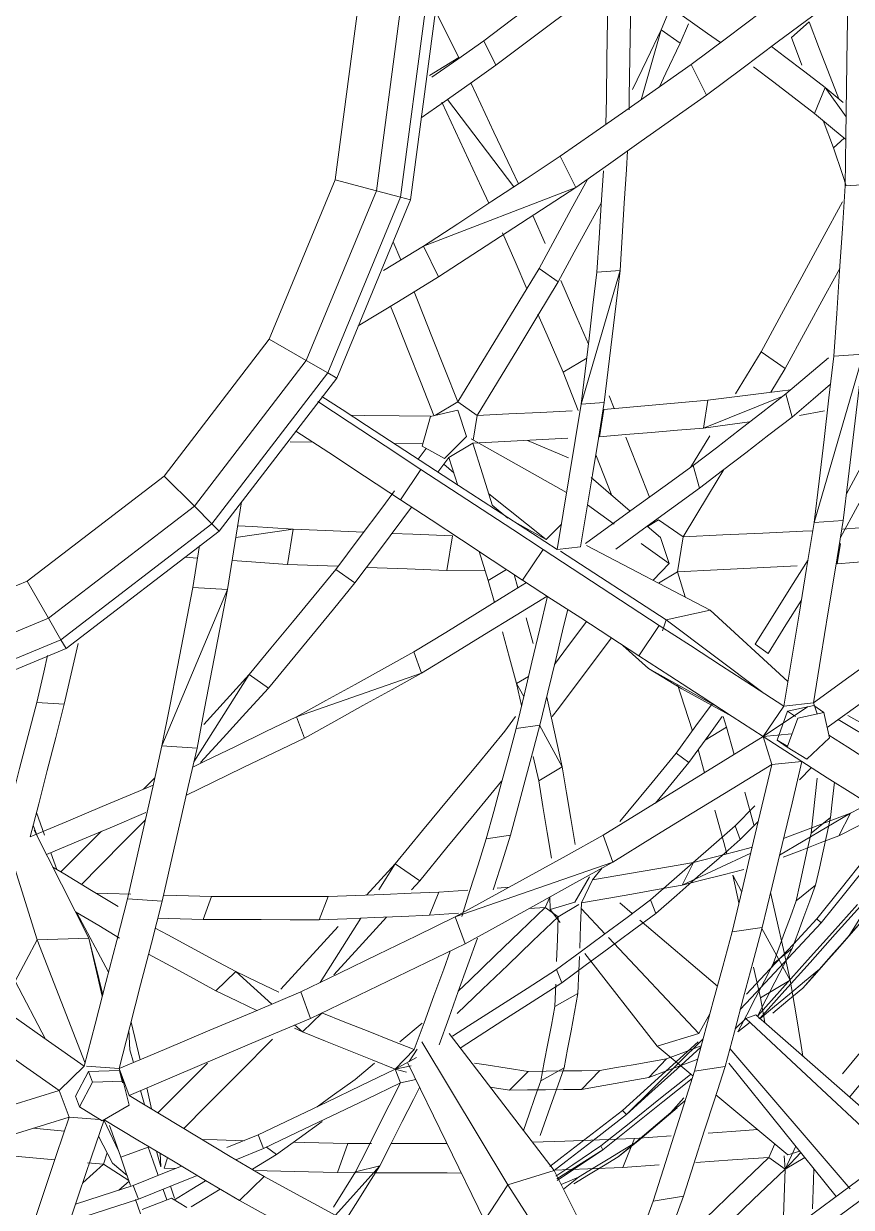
# Model space of a CAD drawing. Header units: inches. Extents: x -1427 to 2274, y -2183 to 260.
# Drawn here: x 795.66 to 799.29, y -436.37 to -431.18 of the extents above; entities that cross this region are included whole.
import ezdxf

# ---------------------------------------------------------------- set-up
doc = ezdxf.new("R2010")
doc.units = ezdxf.units.IN
doc.header["$MEASUREMENT"] = 0
doc.layers.add('G-IMPT', color=8, linetype='Continuous', lineweight=9)

# ---------------------------------------------------------------- blocks, each defined once
blk = doc.blocks.new('Family - ___-2596914-_A1004 - Light Fixture Schedule')
at = {"layer": 'G-IMPT'}
for p, q in [((-11.4545, -431.8681), (-11.3557, -431.1182)), ((-11.2732, -431.9167), (-11.1681, -431.1182)), ((-11.1679, -431.9449), (-11.059, -431.1182)), ((-11.1247, -431.9565), (-11.0143, -431.1182)), ((-10.0268, -431.2106), (-9.9855, -431.113)), ((-11.0069, -431.1474), (-10.913, -431.3324)), ((-9.3786, -431.1761), (-9.4562, -431.2452)), ((-10.1145, -431.5174), (-10.0268, -431.2106)), ((-9.9433, -431.2703), (-10.0268, -431.2106)), ((-9.9067, -431.1843), (-9.9433, -431.2703)), ((-10.8042, -431.2602), (-10.7504, -431.3665)), ((-9.41, -431.3661), (-9.4562, -431.2452)), ((-10.913, -431.3324), (-11.0422, -431.4114)), ((-9.8952, -431.3638), (-9.8274, -431.4979)), ((-9.355, -431.5774), (-9.308, -431.4635)), ((-9.2286, -431.5301), (-9.308, -431.4635)), ((-9.308, -431.4635), (-9.2161, -431.5919)), ((-10.6715, -431.8989), (-10.9626, -431.5161)), ((-9.2715, -431.7289), (-9.3174, -431.6087)), ((-9.2248, -431.6858), (-9.2715, -431.7289)), ((-10.4686, -431.7655), (-10.4001, -431.9019)), ((-11.7439, -432.5669), (-11.4545, -431.8681)), ((-11.2732, -431.9167), (-11.4545, -431.8681)), ((-11.0679, -432.1595), (-10.4001, -431.9019)), ((-9.2204, -431.8949), (-9.0943, -431.8874)), ((-11.5814, -432.6607), (-11.2732, -431.9167)), ((-11.4869, -432.7152), (-11.1679, -431.9449)), ((-11.4482, -432.7376), (-11.1247, -431.9565)), ((-11.1679, -431.9449), (-11.2732, -431.9167)), ((-11.1247, -431.9565), (-11.1679, -431.9449)), ((-10.5885, -432.025), (-10.5355, -432.1481)), ((-11.0679, -432.1595), (-11.2432, -432.2657)), ((-11.2008, -432.1401), (-11.1667, -432.2193)), ((-11.0014, -432.2946), (-11.0679, -432.1595)), ((-10.5616, -432.2581), (-10.4782, -432.3165)), ((-10.3766, -432.8518), (-10.2068, -432.2667)), ((-10.3084, -432.273), (-10.2068, -432.2667)), ((-12.2043, -433.1669), (-11.7439, -432.5669)), ((-11.5814, -432.6607), (-11.7439, -432.5669)), ((-9.7013, -432.8067), (-9.5892, -432.6225)), ((-9.5892, -432.6225), (-9.484, -432.6962)), ((-9.3559, -433.3713), (-9.1417, -432.6333)), ((-9.2699, -432.6412), (-9.1417, -432.6333)), ((-12.0716, -433.2996), (-11.5814, -432.6607)), ((-11.4869, -432.7152), (-11.5814, -432.6607)), ((-10.3529, -432.6502), (-10.4561, -432.7118)), ((-11.9945, -433.3767), (-11.4869, -432.7152)), ((-11.9629, -433.4083), (-11.4482, -432.7376)), ((-11.4482, -432.7376), (-11.4869, -432.7152)), ((-10.3896, -432.8801), (-10.4561, -432.7118)), ((-9.484, -432.6962), (-9.5469, -432.8)), ((-11.0155, -432.9008), (-10.9171, -432.842)), ((-10.9171, -432.842), (-10.8323, -432.9012)), ((-10.2541, -432.8155), (-10.2321, -432.8708)), ((-9.496, -432.8191), (-9.8415, -432.9567)), ((-9.8218, -432.835), (-9.8415, -432.9567)), ((-9.4799, -432.8066), (-9.4534, -432.9087)), ((-11.0375, -432.9057), (-10.9174, -432.8788)), ((-10.8789, -432.9932), (-10.9174, -432.8788)), ((-10.3766, -432.8518), (-10.2759, -432.8449)), ((-10.278, -432.8748), (-10.2975, -432.9947)), ((-9.3117, -432.8814), (-9.4209, -432.9014)), ((-11.0733, -433.0367), (-11.0375, -432.9057)), ((-10.8323, -432.9012), (-10.85, -433.0095)), ((-10.9752, -433.0908), (-10.8789, -432.9932)), ((-9.8981, -433.1299), (-9.8134, -432.9908)), ((-11.5523, -433.019), (-11.6522, -433.0176)), ((-11.0703, -433.0257), (-11.1941, -433.024)), ((-11.0916, -433.0935), (-11.0563, -433.0461)), ((-10.9752, -433.0908), (-11.0733, -433.0367)), ((-10.8522, -433.0229), (-10.9566, -433.0854)), ((-10.8587, -433.0046), (-10.441, -433.2396)), ((-10.612, -433.0107), (-10.4331, -433.0879)), ((-10.9566, -433.0854), (-11.0051, -433.1502)), ((-10.9169, -433.2092), (-10.9566, -433.0854)), ((-10.2425, -433.2527), (-10.3127, -433.0748)), ((-11.1686, -433.271), (-11.0793, -433.1387)), ((-10.9793, -433.1156), (-10.935, -433.1528)), ((-9.8865, -433.1215), (-9.859, -433.2206)), ((-12.2043, -433.1669), (-12.8044, -433.6274)), ((-12.0716, -433.2996), (-12.2043, -433.1669)), ((-10.3337, -433.1738), (-10.1631, -433.3213)), ((-10.7818, -433.2447), (-10.5305, -433.4448)), ((-12.7105, -433.7899), (-12.0716, -433.2996)), ((-11.9945, -433.3767), (-12.0716, -433.2996)), ((-10.7666, -433.2941), (-10.6987, -433.351)), ((-10.232, -433.3783), (-10.3496, -433.2939)), ((-10.086, -433.3879), (-10.0376, -433.359)), ((-10.0376, -433.359), (-9.9307, -433.4336)), ((-9.3559, -433.3713), (-9.2289, -433.3626)), ((-12.656, -433.8843), (-11.9945, -433.3767)), ((-12.6337, -433.923), (-11.9629, -433.4083)), ((-11.9945, -433.3767), (-11.9629, -433.4083)), ((-11.6381, -433.4005), (-11.8899, -433.4361)), ((-11.6381, -433.4005), (-11.6635, -433.5541)), ((-10.5305, -433.4448), (-10.6695, -433.3681)), ((-10.4639, -433.3773), (-10.5305, -433.4448)), ((-10.0875, -433.3866), (-10.0296, -433.4367)), ((-10.9403, -433.4293), (-10.9649, -433.5805)), ((-9.9911, -433.5511), (-10.1149, -433.4623)), ((-10.0296, -433.4367), (-9.9911, -433.5511)), ((-9.9307, -433.4336), (-9.9557, -433.5872)), ((-9.2416, -433.4623), (-9.2562, -433.5516)), ((-12.049, -433.4713), (-12.0781, -433.6556)), ((-10.7839, -433.6243), (-10.8244, -433.4978)), ((-10.6337, -433.6234), (-10.5431, -433.4893)), ((-10.4824, -433.4891), (-10.3797, -433.4777)), ((-10.4676, -433.4966), (-10.0041, -433.7969)), ((-10.3533, -433.4713), (-9.8116, -433.7543)), ((-12.0578, -433.5271), (-12.1128, -433.5233)), ((-9.9911, -433.5511), (-10.0624, -433.6232)), ((-11.368, -433.6348), (-11.4515, -433.5764)), ((-10.7971, -433.5828), (-10.9649, -433.5805)), ((-10.7044, -433.5768), (-10.7839, -433.6243)), ((-10.671, -433.5988), (-10.6547, -433.6575)), ((-9.9557, -433.5872), (-10.0376, -433.6362)), ((-9.9557, -433.5872), (-9.9209, -433.6972)), ((-12.8044, -433.6274), (-13.5032, -433.9168)), ((-12.7105, -433.7899), (-12.8044, -433.6274)), ((-12.2135, -434.3495), (-11.9266, -433.6647)), ((-12.0781, -433.6556), (-11.9266, -433.6647)), ((-10.7574, -433.7209), (-10.7839, -433.6243)), ((-9.8116, -433.7543), (-10.0041, -433.7969)), ((-9.4716, -434.0678), (-9.8116, -433.7543)), ((-13.4546, -434.0981), (-12.7105, -433.7899)), ((-12.7105, -433.7899), (-12.656, -433.8843)), ((-10.6183, -433.7886), (-10.5869, -433.9016)), ((-10.1244, -433.9545), (-10.0351, -433.8222)), ((-10.0215, -433.8451), (-10.0041, -433.7969)), ((-10.0041, -433.7969), (-9.581, -434.1159)), ((-13.4264, -434.2034), (-12.656, -433.8843)), ((-13.4148, -434.2466), (-12.6337, -433.923)), ((-12.656, -433.8843), (-12.6337, -433.923)), ((-10.194, -433.9093), (-10.0814, -434.0101)), ((-9.5581, -433.9449), (-9.6144, -433.9038)), ((-11.0763, -434.0313), (-11.1096, -433.9383)), ((-11.0763, -434.0313), (-11.6239, -434.2221)), ((-10.0814, -434.0101), (-9.7857, -434.1751)), ((-10.0814, -434.0101), (-9.9366, -434.0994)), ((-11.8322, -434.0374), (-12.0735, -434.4192)), ((-11.747, -434.0966), (-11.8322, -434.0374)), ((-10.608, -434.0459), (-10.6599, -434.0769)), ((-10.6288, -434.1337), (-10.6599, -434.0769)), ((-10.6381, -434.173), (-10.6599, -434.0769)), ((-9.716, -434.221), (-9.9366, -434.0994)), ((-12.6416, -434.1675), (-12.7614, -434.1591)), ((-9.4894, -434.1751), (-9.5798, -434.3093)), ((-9.5798, -434.3093), (-9.3856, -434.1781)), ((-9.4894, -434.1751), (-9.3598, -434.1608)), ((-9.4728, -434.1975), (-9.3585, -434.1722)), ((-9.3598, -434.1608), (-9.3439, -434.2099)), ((-9.3143, -434.2033), (-9.3585, -434.1722)), ((-11.5895, -434.3157), (-11.6239, -434.2221)), ((-10.7117, -434.2853), (-10.6641, -434.2215)), ((-9.7547, -434.2215), (-9.7399, -434.2681)), ((-9.4728, -434.1975), (-9.5187, -434.3241)), ((-9.4745, -434.3553), (-9.4286, -434.2286)), ((-9.4728, -434.1975), (-9.4387, -434.2215)), ((-9.4286, -434.2286), (-9.3143, -434.2033)), ((-9.2895, -434.3143), (-9.3143, -434.2033)), ((-9.2505, -434.2342), (-8.6149, -434.6159)), ((-9.2089, -434.2163), (-8.4974, -434.6143)), ((-10.5576, -434.2591), (-10.6618, -434.2732)), ((-10.4601, -434.4415), (-10.5599, -434.2594)), ((-9.7399, -434.2681), (-9.8342, -434.3245)), ((-9.7399, -434.2681), (-9.7067, -434.3876)), ((-9.5798, -434.3093), (-9.4535, -434.2972)), ((-9.5422, -434.4312), (-9.5798, -434.3093)), ((-9.5798, -434.3093), (-9.4099, -434.4188)), ((-9.5187, -434.3241), (-9.4745, -434.3553)), ((-9.5187, -434.3241), (-9.472, -434.3529)), ((-9.3885, -434.4083), (-9.2895, -434.3143)), ((-12.06, -434.3599), (-12.2135, -434.3495)), ((-10.563, -434.5027), (-10.5873, -434.3962)), ((-9.9608, -434.3816), (-9.9052, -434.4222)), ((-9.8362, -434.4676), (-9.8641, -434.3657)), ((-9.4745, -434.3553), (-9.3885, -434.4083)), ((-10.4601, -434.4415), (-10.563, -434.5027)), ((-9.5422, -434.4312), (-9.4099, -434.4188)), ((-9.4209, -434.4982), (-9.3684, -434.4451)), ((-12.2949, -434.5394), (-12.2449, -434.4892)), ((-9.6607, -434.553), (-9.6211, -434.6954)), ((-9.1969, -434.6448), (-9.1187, -434.6038)), ((-12.7635, -434.642), (-12.7276, -434.7414)), ((-9.6163, -434.6133), (-9.7027, -434.7008)), ((-9.1969, -434.6448), (-9.5082, -434.8291)), ((-9.1969, -434.6448), (-9.248, -434.7441)), ((-12.7777, -434.6973), (-12.7592, -434.7486)), ((-9.7027, -434.7008), (-9.68, -434.7605)), ((-9.68, -434.7605), (-9.6012, -434.6807)), ((-9.2846, -434.6635), (-9.3701, -434.7327)), ((-12.9087, -434.724), (-12.7602, -435.1998)), ((-12.774, -434.7196), (-12.5333, -435.1924)), ((-10.6862, -434.7417), (-10.7928, -434.7579)), ((-10.2384, -434.8591), (-10.2804, -434.7418)), ((-12.7, -434.8182), (-12.6736, -434.892)), ((-11.317, -435.0042), (-11.1918, -434.8668)), ((-11.1918, -434.8668), (-11.2638, -434.9806)), ((-11.0844, -434.9414), (-11.1918, -434.8668)), ((-10.2384, -434.8591), (-10.9291, -435.0997)), ((-9.6341, -434.8197), (-9.9344, -434.9608)), ((-9.8843, -434.861), (-9.9344, -434.9608)), ((-10.2848, -434.8848), (-10.3277, -434.9372)), ((-9.674, -434.9882), (-9.7133, -434.9166)), ((-9.6857, -435.0377), (-9.7133, -434.9166)), ((-11.0844, -434.9414), (-11.1203, -434.9806)), ((-10.7451, -434.9732), (-10.6931, -434.9695)), ((-10.3413, -434.9238), (-10.4045, -435.0342)), ((-10.3277, -434.9372), (-10.3753, -435.0377)), ((-9.3499, -434.9601), (-9.4354, -435.0294)), ((-12.2128, -435.0309), (-12.3639, -435.0202)), ((-11.9964, -435.0096), (-12.0331, -435.1102)), ((-11.4854, -435.0098), (-11.5247, -435.1122)), ((-11.0013, -434.9915), (-11.042, -435.0922)), ((-11.0013, -434.9915), (-10.8732, -434.9823)), ((-10.5145, -435.0128), (-10.5342, -435.0576)), ((-10.5145, -435.0121), (-10.5124, -435.0672)), ((-10.5342, -435.0576), (-10.6053, -435.0624)), ((-10.4778, -435.0985), (-10.5342, -435.0576)), ((-10.4045, -435.0342), (-10.5124, -435.0672)), ((-10.5124, -435.0672), (-10.4684, -435.1234)), ((-10.387, -435.0447), (-10.4778, -435.0985)), ((-10.3763, -435.0641), (-10.272, -435.1748)), ((-10.2077, -435.0379), (-10.1533, -435.0844)), ((-10.0507, -435.0848), (-10.0733, -435.0251)), ((-12.5863, -435.0817), (-12.4475, -435.3417)), ((-11.3421, -435.1046), (-11.5207, -435.3871)), ((-10.9151, -435.0835), (-11.042, -435.0922)), ((-10.8858, -435.2178), (-10.9291, -435.0997)), ((-10.1199, -435.113), (-9.7802, -435.4032)), ((-9.3252, -435.1256), (-9.3451, -435.1086)), ((-9.1318, -435.1002), (-9.2043, -435.1837)), ((-9.5842, -435.1464), (-9.7156, -435.1642)), ((-9.4612, -435.3765), (-9.5871, -435.1468)), ((-12.8565, -435.3807), (-12.7602, -435.1998)), ((-12.5333, -435.1924), (-12.7602, -435.1998)), ((-12.7602, -435.1998), (-12.5496, -435.74)), ((-12.4749, -435.4471), (-12.5333, -435.1924)), ((-12.4895, -435.3687), (-12.5333, -435.1924)), ((-10.2574, -435.1904), (-9.8622, -435.61)), ((-9.3336, -435.3288), (-9.2043, -435.1837)), ((-10.3611, -435.2604), (-10.0438, -435.6655)), ((-9.4522, -435.2375), (-9.536, -435.3054)), ((-10.4625, -435.3889), (-10.4847, -435.3303)), ((-9.591, -435.4536), (-9.6216, -435.3193)), ((-9.3336, -435.3288), (-9.4057, -435.4112)), ((-12.8565, -435.3807), (-12.7232, -435.6349)), ((-12.4732, -435.4404), (-12.4895, -435.3687)), ((-11.977, -435.4241), (-11.8901, -435.3394)), ((-11.8901, -435.3394), (-11.7328, -435.482)), ((-9.4612, -435.3765), (-9.591, -435.4536)), ((-11.5623, -435.5441), (-11.6052, -435.4282)), ((-10.492, -435.4921), (-10.4884, -435.3937)), ((-10.3912, -435.4353), (-10.492, -435.4921)), ((-9.5731, -435.5628), (-9.591, -435.4536)), ((-11.5139, -435.5207), (-11.5986, -435.6037)), ((-9.8128, -435.5238), (-9.8622, -435.61)), ((-9.6125, -435.5283), (-9.6555, -435.5449)), ((-9.6125, -435.5283), (-8.9514, -436.1084)), ((-9.5949, -435.546), (-9.6047, -435.5343)), ((-12.3097, -435.7255), (-12.3487, -435.5602)), ((-11.6326, -435.573), (-11.5986, -435.6037)), ((-11.6326, -435.5876), (-11.5986, -435.6037)), ((-11.1715, -435.6473), (-11.0734, -435.5647)), ((-9.7022, -435.5896), (-9.6555, -435.5449)), ((-9.6365, -435.5601), (-9.6904, -435.6037)), ((-9.6555, -435.5449), (-9.0202, -436.1397)), ((-12.358, -435.5963), (-12.3538, -435.6816)), ((-10.9547, -435.611), (-10.4952, -436.2116)), ((-9.8425, -435.6338), (-10.1779, -435.9656)), ((-10.0438, -435.6655), (-9.8622, -435.61)), ((-12.339, -435.7378), (-12.3538, -435.6816)), ((-11.108, -435.6812), (-11.1916, -435.767)), ((-11.0959, -435.6788), (-11.1312, -435.7332)), ((-11.0756, -435.6476), (-10.6987, -436.2732)), ((-10.0438, -435.6655), (-9.8873, -435.796)), ((-9.7254, -435.6764), (-9.198, -436.2908)), ((-11.3678, -435.8124), (-11.2818, -435.74)), ((-11.0987, -435.715), (-11.1916, -435.767)), ((-11.1362, -435.741), (-10.8007, -436.4304)), ((-10.0027, -435.7216), (-10.0813, -435.8034)), ((-9.7295, -435.74), (-9.2597, -436.3249)), ((-12.6644, -435.8601), (-12.5546, -435.7532)), ((-12.5349, -435.7776), (-12.5921, -435.885)), ((-12.4011, -435.764), (-12.5441, -435.7539)), ((-12.5349, -435.7776), (-12.4002, -435.7732)), ((-12.5349, -435.7776), (-12.5183, -435.8244)), ((-12.3577, -435.8818), (-12.4011, -435.764)), ((-12.3836, -435.82), (-12.4002, -435.7732)), ((-12.387, -435.8264), (-12.4002, -435.7732)), ((-11.1225, -435.7517), (-11.1916, -435.767)), ((-11.1688, -435.8272), (-11.1916, -435.767)), ((-11.1419, -435.7806), (-11.1916, -435.767)), ((-10.6095, -435.7765), (-10.6905, -435.8586)), ((-10.4518, -435.7613), (-10.5539, -435.8179)), ((-10.2949, -435.7726), (-10.3762, -435.856)), ((-9.7463, -435.7551), (-9.8808, -435.7755)), ((-12.5755, -435.9318), (-12.5183, -435.8244)), ((-12.5183, -435.8244), (-12.3836, -435.82)), ((-12.3575, -435.9247), (-12.3836, -435.82)), ((-12.2588, -435.9413), (-12.2806, -435.8491)), ((-11.1019, -435.8115), (-11.1688, -435.8272)), ((-10.7751, -435.8457), (-10.6905, -435.8586)), ((-12.6208, -435.9777), (-12.6644, -435.8601)), ((-12.5921, -435.885), (-12.5755, -435.9318)), ((-12.2906, -435.9222), (-12.3069, -435.8602)), ((-9.927, -435.8922), (-9.9842, -435.9562)), ((-9.7865, -435.88), (-9.4719, -436.1422)), ((-12.5755, -435.9318), (-12.4761, -435.9939)), ((-12.4761, -435.9939), (-12.3575, -435.9247)), ((-10.1967, -435.9482), (-10.1779, -435.9656)), ((-9.9223, -435.9062), (-9.9842, -435.9562)), ((-12.6208, -435.9777), (-12.4866, -435.9873)), ((-12.403, -436.1284), (-12.4681, -435.9887)), ((-12.7773, -436.0258), (-12.6409, -436.0381)), ((-11.7918, -436.0553), (-11.9287, -436.1107)), ((-11.7693, -436.1147), (-11.7918, -436.0553)), ((-10.1439, -436.0702), (-9.9823, -436.0586)), ((-12.4918, -436.0611), (-12.4296, -436.1782)), ((-12.2743, -436.1085), (-12.3945, -436.1525)), ((-11.756, -436.1083), (-11.7119, -436.1404)), ((-11.399, -436.093), (-11.4453, -436.2199)), ((-11.399, -436.093), (-11.2951, -436.093)), ((-10.2907, -436.1028), (-10.2823, -436.1199)), ((-10.1289, -436.0823), (-10.2147, -436.1517)), ((-10.1439, -436.0702), (-10.1952, -436.1971)), ((-9.5288, -436.0948), (-9.5547, -436.1535)), ((-9.4369, -436.1043), (-9.4836, -436.2052)), ((-12.453, -436.1341), (-12.4696, -436.1838)), ((-12.2189, -436.1952), (-12.237, -436.1264)), ((-12.2219, -436.1354), (-12.2189, -436.1952)), ((-12.1894, -436.1548), (-12.2042, -436.201)), ((-11.8897, -436.1636), (-11.7693, -436.1147)), ((-11.7119, -436.1404), (-11.8165, -436.2047)), ((-10.2823, -436.1199), (-10.484, -436.2471)), ((-9.4836, -436.2052), (-9.5547, -436.1535)), ((-9.488, -436.1474), (-9.4836, -436.2052)), ((-9.4151, -436.1315), (-9.4836, -436.2052)), ((-9.3971, -436.1539), (-9.4836, -436.2052)), ((-9.4193, -436.1262), (-9.4719, -436.1422)), ((-12.5604, -436.2644), (-12.4696, -436.1838)), ((-12.4696, -436.1838), (-12.5394, -436.1773)), ((-12.3584, -436.2551), (-12.4696, -436.1838)), ((-12.4296, -436.1782), (-12.366, -436.2335)), ((-12.1551, -436.2023), (-12.2042, -436.201)), ((-11.2591, -436.1901), (-11.4533, -436.4071)), ((-11.2591, -436.1901), (-11.3659, -436.2174)), ((-10.4952, -436.2116), (-10.6987, -436.2732)), ((-10.2134, -436.7742), (-10.4952, -436.2116)), ((-10.0351, -436.1862), (-10.1952, -436.1971)), ((-12.3575, -436.2578), (-12.4022, -436.2972)), ((-11.8743, -436.3431), (-11.7663, -436.2379)), ((-10.4648, -436.2723), (-10.3894, -436.2398)), ((-10.3894, -436.2398), (-10.4546, -436.2925)), ((-12.3163, -436.3369), (-12.3392, -436.2767)), ((-12.2087, -436.2946), (-12.1926, -436.3402)), ((-12.1763, -436.28), (-12.1581, -436.3317)), ((-10.8007, -436.4304), (-10.6987, -436.2732)), ((-10.6987, -436.2732), (-10.2724, -436.9389)), ((-12.3073, -436.4007), (-12.3291, -436.3386)), ((-12.1712, -436.3319), (-12.3004, -436.3823)), ((-12.1712, -436.3319), (-12.1049, -436.3733)), ((-9.9292, -436.3233), (-10.0621, -436.3458))]:
    blk.add_line(p, q, dxfattribs=at)
at = {"layer": 'G-IMPT', "flags": 128}
for points in [[(-10.314, -430.8902), (-10.4366, -430.9827), (-10.5591, -431.0752), (-10.6816, -431.1677), (-10.8042, -431.2602)], [(-9.277, -430.8972), (-9.4315, -431.0138), (-9.5861, -431.1305), (-9.7406, -431.2472), (-9.8952, -431.3638)], [(-10.7504, -431.3665), (-10.6277, -431.2744), (-10.5049, -431.1824), (-10.3822, -431.0903), (-10.2595, -430.9982)], [(-10.2595, -430.9982), (-10.2619, -431.169), (-10.2643, -431.3397), (-10.2667, -431.5105), (-10.2684, -431.6252)], [(-10.1674, -431.5619), (-10.1664, -431.5045), (-10.1636, -431.3337), (-10.1608, -431.163), (-10.158, -430.9922)], [(-10.158, -430.9922), (-10.0464, -431.0704), (-9.9348, -431.1486), (-9.8232, -431.2268), (-9.7664, -431.2666)], [(-9.8274, -431.4979), (-9.6726, -431.3818), (-9.5178, -431.2657), (-9.3629, -431.1496), (-9.2081, -431.0334)], [(-9.2081, -431.0334), (-9.2112, -431.2488), (-9.2143, -431.4641), (-9.2173, -431.6795), (-9.2204, -431.8949)], [(-9.3786, -431.1761), (-9.3323, -431.2963), (-9.286, -431.4164), (-9.2486, -431.5133)], [(-10.1529, -431.4735), (-10.0899, -431.3421), (-10.0268, -431.2106)], [(-10.8042, -431.2602), (-10.9178, -431.3398), (-11.0315, -431.4194)], [(-9.9433, -431.2703), (-10.006, -431.4018), (-10.036, -431.4646)], [(-9.308, -431.4635), (-9.3973, -431.3958), (-9.4866, -431.3281), (-9.5435, -431.285)], [(-11.0774, -431.5971), (-10.9774, -431.5266), (-10.8639, -431.4466), (-10.7504, -431.3665)], [(-9.8952, -431.3638), (-10.0386, -431.4642), (-10.1819, -431.5646), (-10.3253, -431.6651), (-10.4686, -431.7655)], [(-9.6224, -431.3731), (-9.5333, -431.4412), (-9.4442, -431.5093), (-9.355, -431.5774)], [(-10.8604, -431.4441), (-10.8361, -431.4958), (-10.7591, -431.6592), (-10.6822, -431.8227), (-10.6523, -431.8862)], [(-10.7809, -431.9708), (-10.8132, -431.9017), (-10.8895, -431.7383), (-10.9659, -431.5749), (-10.9875, -431.5285)], [(-10.4001, -431.9019), (-10.2569, -431.8009), (-10.1137, -431.6999), (-9.9705, -431.5989), (-9.8274, -431.4979)], [(-9.355, -431.5774), (-9.2755, -431.6436), (-9.2175, -431.6919)], [(-10.2068, -432.2667), (-10.1974, -432.1188), (-10.188, -431.971), (-10.1786, -431.8231), (-10.1735, -431.7421)], [(-9.2162, -431.8946), (-9.2325, -431.8457), (-9.2715, -431.7289)], [(-10.4686, -431.7655), (-10.6184, -431.864), (-10.7683, -431.9625), (-10.9181, -432.061), (-11.0679, -432.1595)], [(-10.279, -431.8291), (-10.2888, -431.9771), (-10.2986, -432.125), (-10.3084, -432.273)], [(-11.0014, -432.2946), (-10.8511, -432.1965), (-10.7008, -432.0983), (-10.5504, -432.0001), (-10.4001, -431.9019)], [(-10.5616, -432.2581), (-10.4909, -432.1277), (-10.4203, -431.9973), (-10.3496, -431.8668)], [(-9.2204, -431.8949), (-9.2328, -432.0815), (-9.2452, -432.2681), (-9.2575, -432.4547), (-9.2699, -432.6412)], [(-10.2882, -431.9685), (-10.3362, -432.0563), (-10.4072, -432.1864), (-10.4782, -432.3165)], [(-9.5892, -432.6225), (-9.5001, -432.458), (-9.411, -432.2935), (-9.3218, -432.129), (-9.2327, -431.9645)], [(-10.615, -432.3458), (-10.6667, -432.2268), (-10.7211, -432.1017)], [(-10.9171, -432.842), (-10.8282, -432.696), (-10.7393, -432.5501), (-10.6505, -432.4041), (-10.5616, -432.2581)], [(-10.3084, -432.273), (-10.3255, -432.4177), (-10.3425, -432.5624), (-10.3596, -432.7071), (-10.3766, -432.8518)], [(-10.2759, -432.8449), (-10.2586, -432.7003), (-10.2414, -432.5558), (-10.2241, -432.4112), (-10.2068, -432.2667)], [(-9.2444, -432.2572), (-9.3049, -432.368), (-9.3945, -432.5321), (-9.484, -432.6962)], [(-11.3535, -432.509), (-11.1778, -432.402), (-11.0014, -432.2946)], [(-10.4782, -432.3165), (-10.5667, -432.4627), (-10.6552, -432.6089), (-10.7438, -432.755), (-10.8323, -432.9012)], [(-10.4658, -432.3102), (-10.396, -432.4723), (-10.3457, -432.5893)], [(-11.109, -432.3601), (-11.0887, -432.4111), (-11.0315, -432.5547), (-10.9743, -432.6984), (-10.9171, -432.842)], [(-11.0224, -432.9023), (-11.0784, -432.7605), (-11.1352, -432.6167), (-11.192, -432.4728), (-11.2118, -432.4227)], [(-10.4561, -432.7118), (-10.5263, -432.5502), (-10.5666, -432.4574)], [(-9.2289, -433.3626), (-9.2071, -433.1803), (-9.1853, -432.998), (-9.1635, -432.8156), (-9.1417, -432.6333)], [(-9.2933, -432.6485), (-9.3866, -432.7276), (-9.4799, -432.8066)], [(-9.2699, -432.6412), (-9.2914, -432.8238), (-9.3129, -433.0063), (-9.3344, -433.1888), (-9.3559, -433.3713)], [(-9.8218, -432.835), (-9.7168, -432.8216), (-9.6118, -432.8083), (-9.5067, -432.7949), (-9.4589, -432.7888)], [(-9.4534, -432.9087), (-9.3606, -432.8295), (-9.2845, -432.7645)], [(-11.0793, -433.1387), (-11.2361, -433.035), (-11.393, -432.9313), (-11.5304, -432.8406)], [(-11.3179, -432.9453), (-11.4241, -432.8758), (-11.5129, -432.8178)], [(-10.278, -432.8748), (-10.164, -432.8648), (-10.0499, -432.8549), (-9.9359, -432.8449), (-9.8218, -432.835)], [(-9.4799, -432.8066), (-9.5816, -432.8854), (-9.6832, -432.9641), (-9.7849, -433.0428), (-9.8865, -433.1215)], [(-9.2149, -433.2453), (-9.1428, -433.1128), (-9.0635, -432.967), (-8.9842, -432.8212)], [(-10.8323, -432.9012), (-10.6937, -432.8946), (-10.5551, -432.888), (-10.4166, -432.8814)], [(-10.3766, -432.8518), (-10.4031, -433.0111), (-10.4295, -433.1704), (-10.456, -433.3298), (-10.4824, -433.4891)], [(-10.3797, -433.4777), (-10.3538, -433.3195), (-10.3278, -433.1613), (-10.3019, -433.0031), (-10.2759, -432.8449)], [(-8.928, -432.8622), (-9.0074, -433.0079), (-9.0869, -433.1536), (-9.1664, -433.2993), (-9.2409, -433.4359)], [(-11.3865, -432.9004), (-11.3272, -432.9011), (-11.1744, -432.9027), (-11.0375, -432.9042)], [(-10.9151, -433.2092), (-11.0158, -433.1433), (-11.1165, -433.0773), (-11.2172, -433.0113), (-11.3179, -432.9453)], [(-9.859, -433.2206), (-9.7576, -433.1427), (-9.6562, -433.0647), (-9.5548, -432.9867), (-9.4534, -432.9087)], [(-9.6394, -432.9301), (-9.7364, -432.9429), (-9.8415, -432.9567)], [(-11.6267, -432.9701), (-11.483, -433.0645), (-11.3258, -433.1678), (-11.1686, -433.271)], [(-9.8415, -432.9567), (-9.9555, -432.9662), (-10.0695, -432.9757), (-10.1835, -432.9852), (-10.2975, -432.9947)], [(-10.1819, -432.9967), (-10.1098, -433.1778), (-10.0773, -433.2593)], [(-10.4362, -433.0017), (-10.5748, -433.0088), (-10.7135, -433.0159), (-10.8522, -433.0229)], [(-10.8522, -433.0229), (-10.8094, -433.1579), (-10.7666, -433.2928)], [(-10.5431, -433.4893), (-10.6771, -433.4016), (-10.8112, -433.314), (-10.9452, -433.2263), (-11.0793, -433.1387)], [(-9.8865, -433.1215), (-10.0098, -433.2105), (-10.1331, -433.2996), (-10.2564, -433.3886), (-10.3584, -433.4623)], [(-9.7517, -433.1381), (-9.819, -433.2493), (-9.9307, -433.4336)], [(-11.4515, -433.5764), (-11.349, -433.4389), (-11.2465, -433.3013), (-11.1946, -433.2317)], [(-10.4824, -433.4891), (-10.5906, -433.4191), (-10.6987, -433.3492), (-10.8069, -433.2792), (-10.9151, -433.2092)], [(-10.2257, -433.487), (-10.1035, -433.3982), (-9.9812, -433.3094), (-9.859, -433.2206)], [(-11.9266, -433.6647), (-11.8943, -433.463), (-11.8651, -433.2808)], [(-11.1197, -433.3032), (-11.1623, -433.3601), (-11.2652, -433.4974), (-11.368, -433.6348)], [(-11.1686, -433.271), (-11.0349, -433.3591), (-10.9012, -433.4472), (-10.7674, -433.5353), (-10.6337, -433.6234)], [(-9.3598, -434.1608), (-9.3271, -433.9612), (-9.2944, -433.7617), (-9.2616, -433.5622), (-9.2289, -433.3626)], [(-11.8817, -433.3846), (-11.8168, -433.3889), (-11.6381, -433.4005)], [(-11.6381, -433.4005), (-11.4637, -433.4077), (-11.3299, -433.4132)], [(-9.9307, -433.4336), (-9.7559, -433.4253), (-9.5811, -433.417), (-9.4063, -433.4087), (-9.3617, -433.4066)], [(-9.3559, -433.3713), (-9.3893, -433.5723), (-9.4226, -433.7732), (-9.456, -433.9742), (-9.4894, -434.1751)], [(-9.2315, -433.4004), (-9.0877, -433.3878), (-8.9438, -433.3752), (-8.8413, -433.3663)], [(-11.2059, -433.4183), (-11.1148, -433.4221), (-10.9403, -433.4293)], [(-10.0351, -433.8222), (-10.1621, -433.739), (-10.2891, -433.6557), (-10.4161, -433.5725), (-10.5431, -433.4893)], [(-8.8274, -433.5158), (-8.9686, -433.5276), (-9.1124, -433.5396), (-9.2562, -433.5516)], [(-11.6635, -433.5541), (-11.8424, -433.5418), (-11.9062, -433.5375)], [(-11.4411, -433.5625), (-11.4888, -433.5607), (-11.6635, -433.5541)], [(-10.9649, -433.5805), (-11.1395, -433.5739), (-11.3142, -433.5673)], [(-9.431, -433.5605), (-9.6059, -433.5694), (-9.7808, -433.5783), (-9.9557, -433.5872)], [(-9.6144, -433.9038), (-9.5362, -433.7789), (-9.4579, -433.6541), (-9.383, -433.5345)], [(-11.8322, -434.0374), (-11.737, -433.9222), (-11.6419, -433.8069), (-11.5467, -433.6917), (-11.4515, -433.5764)], [(-12.0781, -433.6556), (-12.112, -433.8291), (-12.1458, -434.0026), (-12.1797, -434.176), (-12.2135, -434.3495)], [(-12.06, -434.3599), (-12.0266, -434.1861), (-11.9933, -434.0123), (-11.9599, -433.8385), (-11.9266, -433.6647)], [(-11.368, -433.6348), (-11.4628, -433.7502), (-11.5575, -433.8657), (-11.6523, -433.9811), (-11.747, -434.0966)], [(-10.617, -433.6342), (-10.693, -433.6811), (-10.8319, -433.7669), (-10.9707, -433.8526), (-11.1096, -433.9383)], [(-10.6337, -433.6234), (-10.5064, -433.7062), (-10.3791, -433.789), (-10.2518, -433.8717), (-10.1244, -433.9545)], [(-11.0763, -434.0313), (-10.9383, -433.9465), (-10.8003, -433.8617), (-10.6623, -433.7769), (-10.5262, -433.6933)], [(-10.5248, -433.6942), (-10.5587, -433.8373), (-10.593, -433.9826), (-10.6274, -434.1279), (-10.6618, -434.2732)], [(-9.4124, -433.7115), (-9.4801, -433.8199), (-9.5581, -433.9449)], [(-8.7378, -433.7115), (-8.8933, -433.8238), (-9.0488, -433.9361), (-9.2043, -434.0485), (-9.3598, -434.1608)], [(-10.5576, -434.2591), (-10.523, -434.1149), (-10.4885, -433.9707), (-10.4539, -433.8265), (-10.4361, -433.7519)], [(-10.4938, -433.993), (-10.4531, -433.9383), (-10.3539, -433.8053)], [(-9.4894, -434.1751), (-9.6258, -434.0869), (-9.7622, -433.9987), (-9.8986, -433.9104), (-10.0351, -433.8222)], [(-10.6599, -434.0769), (-10.6909, -433.9637), (-10.7219, -433.8506)], [(-10.2449, -433.8762), (-10.3469, -434.0124), (-10.4766, -434.1857), (-10.5035, -434.2215)], [(-9.2994, -434.2698), (-9.1656, -434.1725), (-9.0114, -434.0606), (-8.8572, -433.9486), (-8.703, -433.8366)], [(-12.6416, -434.1675), (-12.6113, -434.0345), (-12.581, -433.9015)], [(-12.7155, -433.9543), (-12.7316, -434.0261), (-12.7614, -434.1591)], [(-11.1096, -433.9383), (-11.2382, -434.0093), (-11.3667, -434.0802), (-11.4953, -434.1511), (-11.6239, -434.2221)], [(-10.1244, -433.9545), (-9.9883, -434.0432), (-9.8521, -434.1319), (-9.716, -434.2206), (-9.5798, -434.3093)], [(-11.5895, -434.3157), (-11.4612, -434.2446), (-11.3329, -434.1735), (-11.2046, -434.1024), (-11.0763, -434.0313)], [(-12.0306, -434.2554), (-11.9314, -434.1464), (-11.8322, -434.0374)], [(-9.8896, -434.2834), (-9.924, -434.1758), (-9.9544, -434.081)], [(-11.747, -434.0966), (-11.8463, -434.2052), (-11.9457, -434.3139), (-12.045, -434.4226)], [(-10.5282, -434.1366), (-10.5078, -434.228), (-10.484, -434.3348), (-10.4601, -434.4415)], [(-12.7614, -434.1591), (-12.7992, -434.3043), (-12.837, -434.4496), (-12.8748, -434.5949), (-12.9126, -434.7402)], [(-12.7909, -434.7488), (-12.7536, -434.6035), (-12.7163, -434.4582), (-12.6789, -434.3128), (-12.6416, -434.1675)], [(-9.9608, -434.3816), (-9.8742, -434.2622), (-9.8038, -434.165)], [(-11.6239, -434.2221), (-11.7579, -434.2872), (-11.8919, -434.3523), (-12.0259, -434.4174), (-12.0789, -434.4431)], [(-9.7593, -434.2215), (-9.8184, -434.3028), (-9.9052, -434.4222)], [(-11.1918, -434.8668), (-11.0718, -434.7214), (-10.9518, -434.5761), (-10.8317, -434.4307), (-10.7117, -434.2853)], [(-10.6618, -434.2732), (-10.6945, -434.3944), (-10.7273, -434.5156), (-10.76, -434.6367), (-10.7928, -434.7579)], [(-10.6862, -434.7417), (-10.654, -434.621), (-10.6219, -434.5004), (-10.5897, -434.3798), (-10.5576, -434.2591)], [(-12.1067, -434.5652), (-11.9918, -434.5097), (-11.8577, -434.4451), (-11.7236, -434.3804), (-11.5895, -434.3157)], [(-9.5798, -434.3093), (-9.755, -434.4174), (-9.9301, -434.5255), (-10.1053, -434.6337), (-10.2804, -434.7418)], [(-8.8771, -434.5699), (-8.9878, -434.4986), (-9.0984, -434.4272), (-9.2091, -434.3559), (-9.2922, -434.3023)], [(-12.2135, -434.3495), (-12.2511, -434.5172), (-12.2887, -434.6849), (-12.3263, -434.8525), (-12.3639, -435.0202)], [(-12.2128, -435.0309), (-12.1746, -434.8631), (-12.1364, -434.6954), (-12.0982, -434.5277), (-12.06, -434.3599)], [(-10.2077, -434.6818), (-10.1724, -434.6389), (-10.0666, -434.5103), (-9.9608, -434.3816)], [(-10.4601, -434.4415), (-10.4411, -434.5552), (-10.4221, -434.6688), (-10.4031, -434.7825)], [(-10.2384, -434.8591), (-10.0643, -434.7521), (-9.8903, -434.6451), (-9.7162, -434.5382), (-9.5422, -434.4312)], [(-9.9052, -434.4222), (-10.0108, -434.5509), (-10.0514, -434.6004)], [(-9.5422, -434.4312), (-9.5855, -434.6144), (-9.6289, -434.7977), (-9.6723, -434.9809), (-9.7156, -435.1642)], [(-9.5842, -435.1464), (-9.5406, -434.9645), (-9.497, -434.7826), (-9.4534, -434.6007), (-9.4099, -434.4188)], [(-9.4099, -434.4188), (-9.2987, -434.4894), (-9.1876, -434.56), (-9.0765, -434.6307), (-8.9654, -434.7013)], [(-10.5074, -434.8419), (-10.5259, -434.7288), (-10.5445, -434.6157), (-10.563, -434.5027)], [(-9.3434, -434.4913), (-9.3523, -434.5718), (-9.3612, -434.6523), (-9.3701, -434.7327)], [(-12.2521, -434.5214), (-12.3177, -434.5491), (-12.4754, -434.6156), (-12.6332, -434.6822), (-12.7909, -434.7488)], [(-10.7259, -434.5045), (-10.8454, -434.6501), (-10.9649, -434.7957), (-11.0844, -434.9414)], [(-9.2846, -434.6635), (-9.2757, -434.583), (-9.2675, -434.5093)], [(-12.7196, -434.8265), (-12.5988, -434.7752), (-12.4412, -434.7083), (-12.2836, -434.6414)], [(-9.7388, -434.8233), (-9.7524, -434.7738), (-9.7914, -434.6311)], [(-9.4905, -434.7552), (-9.4413, -434.7367), (-9.3598, -434.7061), (-9.2784, -434.6754), (-9.1969, -434.6448)], [(-9.0829, -434.6582), (-9.1655, -434.7011), (-9.248, -434.7441)], [(-12.2864, -434.6745), (-12.3732, -434.762), (-12.4876, -434.8774), (-12.5662, -434.9567)], [(-9.7027, -434.7008), (-9.7953, -434.7819), (-9.888, -434.8629), (-9.9807, -434.944), (-10.0733, -435.0251)], [(-9.3499, -434.9601), (-9.3336, -434.8859), (-9.3173, -434.8118), (-9.301, -434.7377), (-9.2846, -434.6635)], [(-9.3451, -435.1086), (-9.2383, -434.9745), (-9.1314, -434.8404), (-9.0246, -434.7063)], [(-12.6564, -434.9024), (-12.5757, -434.8214), (-12.479, -434.7243)], [(-10.2804, -434.7418), (-10.4426, -434.8313), (-10.6048, -434.9207), (-10.7669, -435.0102), (-10.9291, -435.0997)], [(-10.7928, -434.7579), (-10.8287, -434.8709), (-10.8646, -434.9839), (-10.9006, -435.097)], [(-10.7631, -434.9806), (-10.7587, -434.9669), (-10.7224, -434.8543), (-10.6862, -434.7417)], [(-10.0507, -435.0848), (-9.958, -435.0038), (-9.8654, -434.9227), (-9.7727, -434.8416), (-9.68, -434.7605)], [(-9.248, -434.7441), (-9.3296, -434.7751), (-9.4111, -434.8062), (-9.4927, -434.8372)], [(-9.3701, -434.7327), (-9.3864, -434.8069), (-9.4028, -434.8811), (-9.4191, -434.9552), (-9.4354, -435.0294)], [(-9.0044, -434.7236), (-9.1113, -434.8576), (-9.2182, -434.9916), (-9.3252, -435.1256)], [(-9.8843, -434.861), (-9.7939, -434.8376), (-9.7035, -434.8142), (-9.627, -434.7943)], [(-10.8858, -435.2178), (-10.7239, -435.1281), (-10.5621, -435.0385), (-10.4002, -434.9488), (-10.2384, -434.8591)], [(-10.3277, -434.9372), (-10.2169, -434.9181), (-10.106, -434.8991), (-9.9952, -434.8801), (-9.8843, -434.861)], [(-12.4048, -435.0539), (-12.522, -434.9833), (-12.6393, -434.9127), (-12.6918, -434.8811)], [(-9.6643, -434.8914), (-9.7543, -434.9145), (-9.8443, -434.9376), (-9.9344, -434.9608)], [(-9.9344, -434.9608), (-10.0446, -434.98), (-10.1548, -434.9992), (-10.265, -435.0184), (-10.3753, -435.0377)], [(-9.4522, -435.2375), (-9.4266, -435.1681), (-9.401, -435.0988), (-9.3754, -435.0294), (-9.3499, -434.9601)], [(-9.2043, -435.1837), (-9.1633, -435.1181), (-9.1222, -435.0525), (-9.0812, -434.987), (-9.0401, -434.9214)], [(-12.3639, -435.0202), (-12.4116, -435.2035), (-12.4592, -435.3867), (-12.5069, -435.57), (-12.5546, -435.7532)], [(-12.5016, -434.9956), (-12.4507, -434.997), (-12.3496, -434.9998)], [(-12.2066, -435.0038), (-12.1478, -435.0054), (-11.9964, -435.0096)], [(-11.9964, -435.0096), (-11.8686, -435.0097), (-11.7409, -435.0097), (-11.6131, -435.0097), (-11.4854, -435.0098)], [(-11.4854, -435.0098), (-11.3644, -435.0052), (-11.2433, -435.0006), (-11.1223, -434.9961), (-11.0013, -434.9915)], [(-9.5472, -434.9918), (-9.5214, -435.1072), (-9.4913, -435.2418), (-9.4612, -435.3765)], [(-12.4011, -435.764), (-12.354, -435.5807), (-12.3069, -435.3975), (-12.2599, -435.2142), (-12.2128, -435.0309)], [(-10.9154, -435.4245), (-10.865, -435.376), (-10.7547, -435.2699), (-10.6445, -435.1637), (-10.5342, -435.0576)], [(-10.0733, -435.0251), (-10.1762, -435.1014), (-10.279, -435.1777), (-10.3819, -435.254), (-10.4847, -435.3303)], [(-10.3753, -435.0377), (-10.3793, -435.1371), (-10.3832, -435.2365)], [(-9.1664, -435.0446), (-9.276, -435.1671), (-9.3856, -435.2895), (-9.4952, -435.4119), (-9.6047, -435.5343)], [(-9.5937, -435.5447), (-9.4845, -435.4226), (-9.3742, -435.2992), (-9.2638, -435.1758), (-9.1534, -435.0524)], [(-9.4354, -435.0294), (-9.4606, -435.0984), (-9.4857, -435.1674), (-9.5109, -435.2364), (-9.536, -435.3054)], [(-12.592, -435.0772), (-12.4908, -435.1377), (-12.399, -435.1925)], [(-12.0331, -435.1102), (-12.1836, -435.1065), (-12.2319, -435.1053)], [(-11.5247, -435.1122), (-11.6518, -435.1117), (-11.7789, -435.1112), (-11.906, -435.1107), (-12.0331, -435.1102)], [(-10.9291, -435.0997), (-11.0981, -435.1818), (-11.2672, -435.2639), (-11.4362, -435.346), (-11.6052, -435.4282)], [(-11.042, -435.0922), (-11.1627, -435.0972), (-11.2834, -435.1022), (-11.404, -435.1072), (-11.5247, -435.1122)], [(-11.2293, -435.0999), (-11.335, -435.2155), (-11.4602, -435.3526)], [(-10.4778, -435.0985), (-10.5884, -435.2045), (-10.6989, -435.3104), (-10.8095, -435.4163), (-10.92, -435.5223)], [(-10.4849, -435.2953), (-10.4814, -435.1969), (-10.4778, -435.0985)], [(-10.4625, -435.3889), (-10.3596, -435.3129), (-10.2566, -435.2368), (-10.1536, -435.1608), (-10.0507, -435.0848)], [(-9.3252, -435.1256), (-9.4276, -435.2353), (-9.53, -435.345), (-9.6324, -435.4547), (-9.6799, -435.5056)], [(-9.6523, -435.4374), (-9.5499, -435.3278), (-9.4475, -435.2182), (-9.3451, -435.1086)], [(-9.1318, -435.1002), (-9.1823, -435.1574), (-9.2327, -435.2145), (-9.2831, -435.2717), (-9.3336, -435.3288)], [(-11.8901, -435.3394), (-11.9895, -435.2856), (-12.0889, -435.2319), (-12.1882, -435.1782), (-12.243, -435.1486)], [(-11.6924, -435.4166), (-11.5672, -435.2791), (-11.4421, -435.1417)], [(-9.7156, -435.1642), (-9.7569, -435.317), (-9.7982, -435.4699), (-9.8395, -435.6227), (-9.8808, -435.7755)], [(-9.7463, -435.7551), (-9.7058, -435.6029), (-9.6653, -435.4507), (-9.6247, -435.2986), (-9.5842, -435.1464)], [(-11.5623, -435.5441), (-11.3932, -435.4625), (-11.2241, -435.381), (-11.0549, -435.2994), (-10.8858, -435.2178)], [(-10.9996, -435.6595), (-10.9575, -435.5426), (-10.9154, -435.4258), (-10.8733, -435.309), (-10.8312, -435.1922)], [(-9.4057, -435.4112), (-9.3554, -435.3543), (-9.305, -435.2974), (-9.2547, -435.2406), (-9.2043, -435.1837)], [(-12.2724, -435.263), (-12.1752, -435.316), (-12.0761, -435.3701), (-11.977, -435.4241)], [(-10.9508, -435.2491), (-10.9794, -435.3278), (-11.0223, -435.4456), (-11.0651, -435.5634), (-11.108, -435.6812)], [(-10.3847, -435.2737), (-10.3872, -435.3359), (-10.3912, -435.4353)], [(-9.6047, -435.5343), (-9.5666, -435.4601), (-9.5285, -435.3859), (-9.4903, -435.3117), (-9.4522, -435.2375)], [(-12.5546, -435.7532), (-12.7102, -435.6441), (-12.8657, -435.535), (-13.0213, -435.4259), (-13.1768, -435.3168)], [(-10.4847, -435.3303), (-10.6135, -435.4126), (-10.7422, -435.4949), (-10.8709, -435.5772), (-10.9411, -435.6221)], [(-9.536, -435.3054), (-9.5746, -435.38), (-9.6132, -435.4545), (-9.6518, -435.5291), (-9.6904, -435.6037)], [(-9.3336, -435.3288), (-9.3989, -435.3831), (-9.4642, -435.4374), (-9.5296, -435.4917), (-9.5935, -435.5449)], [(-9.2318, -435.7877), (-9.0984, -435.6254), (-8.9649, -435.4632), (-8.8314, -435.3009)], [(-11.7017, -435.4298), (-11.7959, -435.3846), (-11.8901, -435.3394)], [(-9.4612, -435.3765), (-9.4372, -435.5198), (-9.4133, -435.6632), (-9.4054, -435.7099)], [(-8.7613, -435.3521), (-8.8945, -435.5145), (-9.0278, -435.6768), (-9.161, -435.8392), (-9.2017, -435.8888)], [(-13.285, -435.422), (-13.1298, -435.5315), (-12.9747, -435.641), (-12.8195, -435.7505), (-12.6644, -435.8601)], [(-11.6052, -435.4282), (-11.8042, -435.5121), (-12.0032, -435.5961), (-12.2021, -435.68), (-12.4011, -435.764)], [(-11.977, -435.4241), (-11.8824, -435.469), (-11.7975, -435.5093)], [(-10.9065, -435.6741), (-10.8482, -435.6366), (-10.7196, -435.554), (-10.5911, -435.4715), (-10.4625, -435.3889)], [(-10.3912, -435.4353), (-10.4064, -435.5168), (-10.4215, -435.5983), (-10.4367, -435.6798), (-10.4518, -435.7613)], [(-9.5378, -435.5211), (-9.4718, -435.4662), (-9.4057, -435.4112)], [(-11.108, -435.6812), (-11.2093, -435.6409), (-11.3106, -435.6007), (-11.412, -435.5604), (-11.513, -435.5203)], [(-10.5539, -435.8179), (-10.5385, -435.7365), (-10.523, -435.655), (-10.5075, -435.5736), (-10.492, -435.4921)], [(-12.3577, -435.8818), (-12.1588, -435.7974), (-11.96, -435.713), (-11.7612, -435.6285), (-11.5623, -435.5441)], [(-11.7298, -435.6352), (-11.8742, -435.7807), (-12.0186, -435.9263), (-12.1177, -436.0263)], [(-11.5986, -435.6037), (-11.4969, -435.6445), (-11.3951, -435.6854), (-11.2933, -435.7262), (-11.1916, -435.767)], [(-10.1967, -435.9482), (-10.0862, -435.8479), (-9.9757, -435.7476), (-9.8652, -435.6473)], [(-9.8526, -435.671), (-9.9563, -435.765), (-10.0671, -435.8653), (-10.1779, -435.9656)], [(-9.8507, -435.6642), (-9.9246, -435.6921), (-10.0027, -435.7216)], [(-12.2314, -435.9578), (-12.1296, -435.8557), (-12.0144, -435.74)], [(-10.6095, -435.7765), (-10.7013, -435.7622), (-10.7931, -435.7479), (-10.8437, -435.74)], [(-10.0027, -435.7216), (-10.0757, -435.7343), (-10.1488, -435.7471), (-10.2219, -435.7599), (-10.2949, -435.7726)], [(-10.0813, -435.8034), (-10.003, -435.7741), (-9.9247, -435.7447), (-9.8666, -435.723)], [(-11.1916, -435.767), (-11.3416, -435.8391), (-11.4917, -435.9112), (-11.6418, -435.9833), (-11.7918, -436.0553)], [(-10.2949, -435.7726), (-10.3736, -435.7736), (-10.4522, -435.7746), (-10.5308, -435.7755), (-10.6095, -435.7765)], [(-10.4518, -435.7613), (-10.4779, -435.8352), (-10.5039, -435.9091), (-10.53, -435.983), (-10.556, -436.0569)], [(-9.8987, -435.7902), (-10.0293, -435.8944), (-10.16, -435.9986), (-10.2907, -436.1028)], [(-9.8808, -435.7755), (-9.9261, -435.9181), (-9.9714, -436.0606), (-10.0168, -436.2032), (-10.0621, -436.3458)], [(-9.9292, -436.3233), (-9.8835, -436.1812), (-9.8378, -436.0392), (-9.7921, -435.8971), (-9.7463, -435.7551)], [(-11.7693, -436.1147), (-11.6192, -436.0428), (-11.4691, -435.9709), (-11.319, -435.8991), (-11.1688, -435.8272)], [(-11.5339, -435.9315), (-11.4679, -435.8841), (-11.3678, -435.8124)], [(-11.1688, -435.8272), (-11.2181, -435.9247), (-11.2674, -436.0223), (-11.3166, -436.1199), (-11.3659, -436.2174)], [(-11.2591, -436.1901), (-11.2099, -436.0931), (-11.1606, -435.9961), (-11.1114, -435.8992), (-11.0847, -435.8468)], [(-10.6298, -436.0356), (-10.605, -435.9646), (-10.5795, -435.8913), (-10.5539, -435.8179)], [(-10.3762, -435.856), (-10.3025, -435.8428), (-10.2288, -435.8297), (-10.1551, -435.8166), (-10.0813, -435.8034)], [(-10.2823, -436.1199), (-10.1506, -436.0151), (-10.0189, -435.9102), (-9.8913, -435.8084)], [(-12.6644, -435.8601), (-12.8706, -435.9239), (-13.0769, -435.9877), (-13.2832, -436.0515), (-13.4894, -436.1154)], [(-11.7663, -436.2379), (-11.9141, -436.1489), (-12.062, -436.0598), (-12.2098, -435.9708), (-12.3577, -435.8818)], [(-10.6905, -435.8586), (-10.612, -435.8579), (-10.5334, -435.8573), (-10.4548, -435.8566), (-10.3762, -435.856)], [(-10.5138, -436.1935), (-10.4612, -436.1528), (-10.3289, -436.0505), (-10.1967, -435.9482)], [(-9.9842, -435.9562), (-10.0418, -436.005), (-10.0994, -436.0539), (-10.1571, -436.1028), (-10.2147, -436.1517)], [(-10.1289, -436.0823), (-10.0716, -436.0337), (-10.0142, -435.985), (-9.9569, -435.9364)], [(-13.4465, -436.2312), (-13.24, -436.1679), (-13.0336, -436.1045), (-12.8272, -436.0411), (-12.6208, -435.9777)], [(-12.6208, -435.9777), (-12.6751, -436.1404), (-12.7294, -436.3031), (-12.7837, -436.4658), (-12.838, -436.6285)], [(-12.6869, -436.6393), (-12.632, -436.4766), (-12.5771, -436.314), (-12.5222, -436.1514), (-12.4673, -435.9887)], [(-12.4673, -435.9887), (-12.3191, -436.0773), (-12.1708, -436.1659), (-12.0226, -436.2545), (-11.8743, -436.3431)], [(-11.5117, -435.9968), (-11.6118, -436.0686), (-11.7119, -436.1404)], [(-10.1779, -435.9656), (-10.311, -436.0687), (-10.4442, -436.1718), (-10.4952, -436.2113)], [(-12.3945, -436.1525), (-12.4191, -436.083), (-12.4438, -436.0135)], [(-9.8207, -436.0471), (-9.6591, -436.0356), (-9.6045, -436.0317)], [(-12.2743, -436.1085), (-12.2524, -436.1706), (-12.2306, -436.2326)], [(-12.0362, -436.0754), (-11.9719, -436.0771), (-11.8538, -436.0804)], [(-11.6326, -436.0865), (-11.5899, -436.0877), (-11.399, -436.093)], [(-11.2099, -436.0931), (-11.0767, -436.0931), (-10.9648, -436.0932)], [(-10.5905, -436.087), (-10.4491, -436.0817), (-10.2965, -436.0759), (-10.1439, -436.0702)], [(-10.2907, -436.1028), (-10.4143, -436.1863), (-10.4876, -436.2358)], [(-10.3894, -436.2398), (-10.3242, -436.2004), (-10.2591, -436.1611), (-10.194, -436.1217), (-10.1289, -436.0823)], [(-8.9734, -436.1125), (-9.1031, -436.2088), (-9.2329, -436.305), (-9.3626, -436.4012), (-9.4923, -436.4975)], [(-12.683, -436.1641), (-12.8761, -436.1462), (-13.0794, -436.1274)], [(-12.3509, -436.2766), (-12.3727, -436.2145), (-12.3945, -436.1525)], [(-10.4816, -436.2549), (-10.406, -436.2038), (-10.2823, -436.1199)], [(-10.2147, -436.1517), (-10.2795, -436.1908), (-10.3444, -436.2299), (-10.4092, -436.2691)], [(-10.0355, -436.6164), (-9.9719, -436.5552), (-9.8328, -436.4213), (-9.6938, -436.2874), (-9.5547, -436.1535)], [(-9.5547, -436.1535), (-9.7148, -436.1644), (-9.875, -436.1753)], [(-12.1282, -436.1914), (-12.2023, -436.2214), (-12.3392, -436.2767)], [(-11.4453, -436.2199), (-11.635, -436.2152), (-11.8112, -436.2108)], [(-11.4031, -436.4202), (-11.3551, -436.3435), (-11.3071, -436.2668), (-11.2591, -436.1901)], [(-10.1952, -436.1971), (-10.3474, -436.2034), (-10.4972, -436.2096)], [(-9.4836, -436.2052), (-9.623, -436.3388), (-9.7625, -436.4724), (-9.9019, -436.606), (-10.0413, -436.7396)], [(-9.4941, -436.4975), (-9.4925, -436.4534), (-9.488, -436.3293), (-9.4836, -436.2052)], [(-9.4643, -436.5714), (-9.3344, -436.4755), (-9.2045, -436.3796), (-9.0747, -436.2838), (-8.9448, -436.1879)], [(-9.3572, -436.2035), (-9.3592, -436.2538), (-9.3643, -436.3792)], [(-12.3163, -436.3369), (-12.1796, -436.2813), (-12.0594, -436.2325)], [(-12.1589, -436.3395), (-12.0821, -436.2923), (-12.0226, -436.2557)], [(-11.2649, -436.5089), (-11.3903, -436.4412), (-11.5156, -436.3734), (-11.6409, -436.3056), (-11.7663, -436.2379)], [(-11.3659, -436.2174), (-11.4142, -436.2945), (-11.4626, -436.3715)], [(-10.9021, -436.222), (-10.9644, -436.2217), (-11.1247, -436.2211), (-11.285, -436.2205), (-11.4453, -436.2199)], [(-12.3392, -436.2767), (-12.4795, -436.3223), (-12.5923, -436.359)], [(-11.9592, -436.2924), (-12.0257, -436.3333), (-12.0862, -436.3705)], [(-12.5972, -436.4277), (-12.4568, -436.3823), (-12.3163, -436.3369)], [(-11.8743, -436.3431), (-11.7494, -436.4113), (-11.6244, -436.4795), (-11.4995, -436.5477), (-11.3745, -436.6158)], [(-10.0621, -436.3458), (-10.1162, -436.4944), (-10.1703, -436.6429), (-10.2243, -436.7915), (-10.2784, -436.9401)], [(-10.1417, -436.9127), (-10.0886, -436.7653), (-10.0355, -436.618), (-9.9824, -436.4706), (-9.9292, -436.3233)]]:
    blk.add_lwpolyline(points, dxfattribs=at)

msp = doc.modelspace()

# ---------------------------------------------------------------- block references
at = {"color": 250, "lineweight": 20}
msp.add_blockref('Family - ___-2596914-_A1004 - Light Fixture Schedule', (808.4802, 0), dxfattribs=at)

doc.saveas('drawing.dxf')
